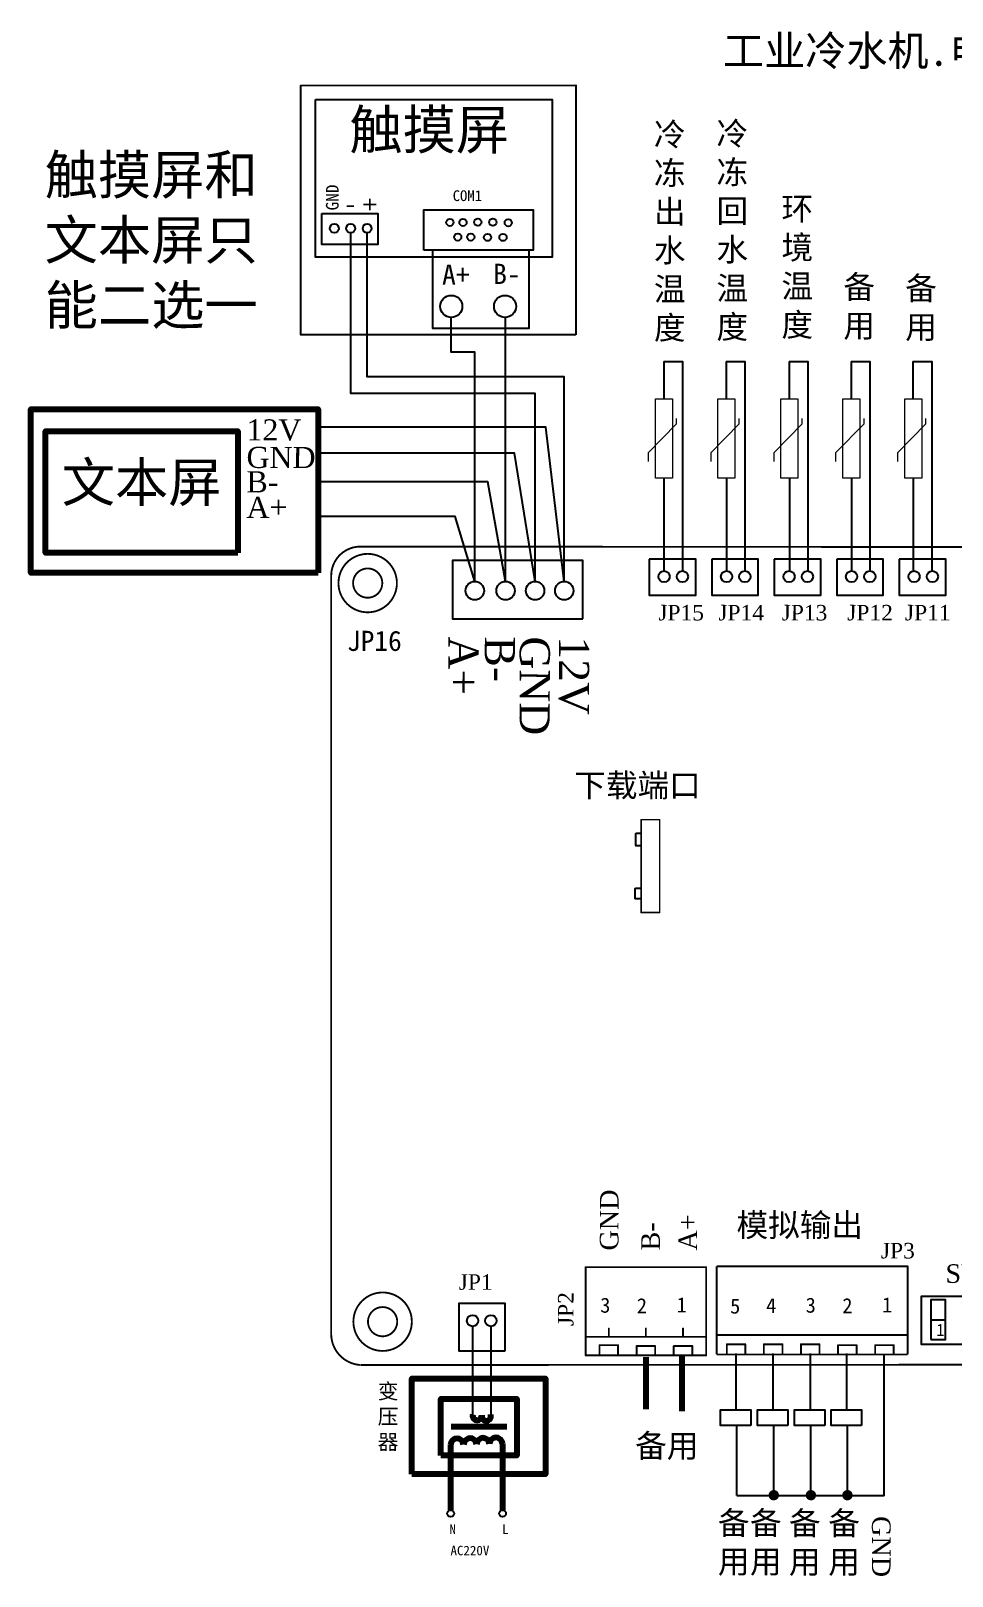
# Model space of a CAD drawing. Extents: x 13486 to 20536, y -504 to 1741.
# Drawn here: x 13486 to 14665, y -292 to 1685 of the extents above; entities that cross this region are included whole.
import ezdxf

# ---------------------------------------------------------------- set-up
doc = ezdxf.new("R2010")
doc.units = 0
doc.linetypes.add('ACAD_ISO07W100', pattern=[3, 0, -3])
doc.layers.get('0').update_dxf_attribs({"linetype": 'CONTINUOUS'})
for name, color, linetype in [('BOTTOMSOLDER', 6, 'CONTINUOUS'), ('KEEPOUTLAYER', 6, 'CONTINUOUS'), ('MECHANICAL1', 251, 'CONTINUOUS'), ('TOPOVERLAY', 2, 'CONTINUOUS')]:
    doc.layers.add(name, color=color, linetype=linetype)

msp = doc.modelspace()

# ---------------------------------------------------------------- hatches: boundary and pattern name
h = msp.add_hatch(color=256)
edge = h.paths.add_edge_path()
edge.add_arc((14436.5, -188.8), 6.71, 180, 540)
h = msp.add_hatch(color=256)
edge = h.paths.add_edge_path()
edge.add_arc((14484, -188.8), 6.71, 180, 540)
h = msp.add_hatch(color=256)
edge = h.paths.add_edge_path()
edge.add_arc((14530.8, -188.8), 6.71, 180, 540)

# ---------------------------------------------------------------- linework, layer by layer
at = {"color": 7}
for p, q in [((13874.4, 1431.7), (13874.4, 1431.7)), ((14637.7, 35.4), (14657.2, 35.4))]:
    msp.add_line(p, q, dxfattribs=at)
for p, q in [((14295.6, 1261.8), (14295.6, 1213.9)), ((14375.6, 1261.8), (14375.6, 1213.9)), ((14456.3, 1261.8), (14456.3, 1213.9)), ((14535.5, 1261.8), (14535.5, 1213.9)), ((14614.7, 1261.8), (14614.7, 1213.9)), ((14296.2, 994.2), (14296.4, 1112.2)), ((14376.3, 994.2), (14376.4, 1112.2)), ((14457, 994.2), (14457.1, 1112.2)), ((14536.2, 994.2), (14536.3, 1112.2)), ((14615.4, 994.2), (14615.5, 1112.2))]:
    msp.add_line(p, q)
at = {"lineweight": 13}
for p, q in [((14312.1, 1182.1), (14312.1, 1189)), ((14392.2, 1182.1), (14392.2, 1189)), ((14472.9, 1182.1), (14472.9, 1189)), ((14552.1, 1182.1), (14552.1, 1189)), ((14631.3, 1182.1), (14631.3, 1189)), ((14312.1, 1182.1), (14276.1, 1145.2)), ((14392.2, 1182.1), (14356.2, 1145.2)), ((14472.9, 1182.1), (14436.9, 1145.2)), ((14552.1, 1182.1), (14516.1, 1145.2)), ((14631.3, 1182.1), (14595.2, 1145.2)), ((14276.1, 1134.1), (14276.1, 1145.2)), ((14356.2, 1134.1), (14356.2, 1145.2)), ((14436.9, 1134.1), (14436.9, 1145.2)), ((14516.1, 1134.1), (14516.1, 1145.2)), ((14595.2, 1134.1), (14595.2, 1145.2))]:
    msp.add_line(p, q, dxfattribs=at)
at = {"linetype": 'Continuous'}
for p, q in [((14051, 27.3), (14051, -85.9)), ((14074.4, 27.3), (14074.4, -85.9)), ((14577.9, -189.5), (14577.9, -8.7))]:
    msp.add_line(p, q, dxfattribs=at)
msp.add_lwpolyline([(14183.2, 1295.9), (13831.1, 1295.9), (13831.1, 1615.2), (14183.2, 1615.3)], close=True)
at = {"color": 7}
for points in [[(13849.7, 1596.9), (14153, 1596.9), (14153, 1395.5), (13849.7, 1395.5)], [(13858.2, 1451.3), (13929.6, 1451.3), (13929.6, 1411.7), (13858.2, 1411.7)], [(14759.7, 4.1), (14625.4, 4.1), (14625.4, 65.8), (14759.7, 65.8)], [(14637.7, 10.2), (14656.4, 10.2), (14656.4, 61.2), (14637.7, 61.2)]]:
    msp.add_lwpolyline(points, close=True, dxfattribs=at)
at = {"color": 0}
msp.add_lwpolyline([(13988.5, 1404.2), (13988.5, 1456), (14128.7, 1456), (14128.7, 1404.2)], close=True, dxfattribs=at)
at = {"linetype": 'Continuous', "flags": 128}
for points in [[(14131, 980.3), (14131, 1221.1), (13895, 1221.1), (13895, 1426.4)], [(14168.3, 980.3), (14168.3, 1242.1), (13916, 1242.1), (13916, 1426.4)], [(14053.8, 980.3), (14053.8, 1273.6), (14023.7, 1273.6), (14023.7, 1318.2)], [(14093.2, 980.3), (14093.2, 1318.3)], [(14295.6, 1261.8), (14319.5, 1261.8), (14319.5, 993.9)], [(14375.6, 1261.8), (14399.5, 1261.8), (14399.5, 993.9)], [(14456.3, 1261.8), (14480.2, 1261.8), (14480.2, 993.9)], [(14535.5, 1261.8), (14559.4, 1261.8), (14559.4, 993.9)], [(14614.7, 1261.8), (14638.6, 1261.8), (14638.6, 993.9)], [(14131, 980.3), (14131, 1201.4)], [(14168.3, 980.3), (14144.7, 1178), (13853.5, 1178)], [(14131, 980.3), (14104.6, 1144.6), (13853.5, 1144.6)], [(14093.2, 980.3), (14070.3, 1107.8), (13853.5, 1107.8)], [(14053.8, 980.3), (14028.8, 1063.6), (13853.5, 1063.6)], [(14277.1, 1009), (14277.1, 962.9), (14336.6, 962.9), (14336.6, 1009), (14277.1, 1009)], [(14357.1, 1009), (14357.1, 962.9), (14416.6, 962.9), (14416.6, 1009), (14357.1, 1009)], [(14437.1, 1009), (14437.1, 962.9), (14496.6, 962.9), (14496.6, 1009), (14437.1, 1009)], [(14517.1, 1009), (14517.1, 962.9), (14576.6, 962.9), (14576.6, 1009), (14517.1, 1009)], [(14597.1, 1009), (14597.1, 962.9), (14656.6, 962.9), (14656.6, 1009), (14597.1, 1009)], [(14192, 932.4), (14192, 1007), (14025.2, 1007), (14025.2, 932.4), (14192, 932.4)], [(14092.8, -4), (14092.8, 56.3), (14033.4, 56.3), (14033.3, -4), (14092.8, -4)]]:
    msp.add_lwpolyline(points, dxfattribs=at)
at = {"color": 7}
msp.add_lwpolyline([(13999.7, 1403.8), (13999.7, 1304.7), (14123.3, 1304.7), (14123.3, 1403.8)], dxfattribs=at)
at = {"lineweight": 13}
for points in [[(14285, 1214.1), (14306.8, 1214.1), (14306.8, 1112.4), (14285, 1112.4)], [(14365, 1214.1), (14386.8, 1214.1), (14386.8, 1112.4), (14365, 1112.4)], [(14445.7, 1214.1), (14467.5, 1214.1), (14467.5, 1112.4), (14445.7, 1112.4)], [(14524.9, 1214.1), (14546.7, 1214.1), (14546.7, 1112.4), (14524.9, 1112.4)], [(14604.1, 1214.1), (14625.9, 1214.1), (14625.9, 1112.4), (14604.1, 1112.4)]]:
    msp.add_lwpolyline(points, close=True, dxfattribs=at)
at = {"color": 0}
for centre in [(14022, 1439.8), (14038.7, 1439.8), (14057.6, 1440.2), (14076.9, 1440.2), (14096.7, 1439.4), (14031.9, 1421.1), (14048.6, 1421.1), (14070.2, 1420.7), (14089.9, 1420.7)]:
    msp.add_circle(centre, 4.64, dxfattribs=at)
for centre in [(13874.1, 1432.1), (13895, 1432.1), (13916, 1432.1)]:
    msp.add_circle(centre, 5.72)
at = {"linetype": 'Continuous'}
for centre, radius in [((14023.7, 1332.3), 14.1), ((14092.5, 1332.3), 14.1), ((14296.1, 986.6), 7.26), ((14319.5, 986.6), 7.26), ((14376.1, 986.6), 7.26), ((14399.5, 986.6), 7.26), ((14456.1, 986.6), 7.26), ((14479.5, 986.6), 7.26), ((14536.1, 986.6), 7.26), ((14559.5, 986.6), 7.26), ((14616.1, 986.6), 7.26), ((14639.5, 986.6), 7.26), ((14053.8, 968.6), 11.8), ((14093.2, 968.6), 11.8), ((14131, 968.6), 11.8), ((14168.3, 968.6), 11.8), ((14051, 34.5), 7.26), ((14074.4, 34.5), 7.26)]:
    msp.add_circle(centre, radius, dxfattribs=at)
at = {"layer": 'BOTTOMSOLDER', "color": 7, "linetype": 'Continuous', "lineweight": 80}
for p, q in [((14272.7, -12.4), (14272.7, -78.7)), ((14318.7, -10.9), (14318.7, -81.1))]:
    msp.add_line(p, q, dxfattribs=at)
at = {"layer": 'BOTTOMSOLDER', "color": 7, "linetype": 'Continuous'}
for p, q in [((14387.9, -7.7), (14387.9, -79.4)), ((14435.4, -7.7), (14435.4, -79.4)), ((14482.9, -7.7), (14482.9, -79.4)), ((14529.7, -7.7), (14529.7, -79.4)), ((14389, -189.3), (14389, -99.9)), ((14436.6, -189.3), (14436.6, -99.9)), ((14484.1, -189.3), (14484.1, -99.9)), ((14530.8, -189.3), (14530.8, -99.9)), ((14389, -189.3), (14577.9, -189.4))]:
    msp.add_line(p, q, dxfattribs=at)
at = {"layer": 'BOTTOMSOLDER', "color": 0, "linetype": 'Continuous', "lineweight": 80}
for p, q in [((14023.6, -101), (14094.9, -101)), ((14022.8, -124.3), (14022.8, -207.6)), ((14089.2, -122.7), (14089.2, -207.8)), ((14022.8, -207.6), (14022.8, -207.6))]:
    msp.add_line(p, q, dxfattribs=at)
at = {"layer": 'BOTTOMSOLDER', "color": 7, "linetype": 'Continuous', "lineweight": 80}
for points in [[(13853.5, 991.5), (13485.6, 991.5), (13485.6, 1200.9), (13853.5, 1200.9)], [(13750.5, 1017.2), (13504.3, 1017.2), (13504.3, 1172.6), (13750.5, 1172.6)]]:
    msp.add_lwpolyline(points, close=True, dxfattribs=at)
at = {"layer": 'BOTTOMSOLDER', "color": 0, "linetype": 'Continuous', "lineweight": 80}
for points in [[(13973.1, -161.9), (13973.1, -39.5), (14144.1, -39.5), (14144.1, -161.9)], [(14010.4, -138), (14010.4, -65.4), (14107.8, -65.4), (14107.8, -138)]]:
    msp.add_lwpolyline(points, close=True, dxfattribs=at)
at = {"layer": 'BOTTOMSOLDER', "color": 7, "linetype": 'Continuous'}
for points in [[(14407, -99.8), (14368.1, -99.8), (14368.1, -79.4), (14407, -79.4)], [(14454.5, -99.8), (14415.6, -99.8), (14415.6, -79.4), (14454.5, -79.4)], [(14502, -99.8), (14463.1, -99.8), (14463.1, -79.4), (14502, -79.4)], [(14548.8, -99.8), (14509.9, -99.8), (14509.9, -79.4), (14548.8, -79.4)]]:
    msp.add_lwpolyline(points, close=True, dxfattribs=at)
at = {"layer": 'BOTTOMSOLDER', "color": 0, "linetype": 'Continuous'}
for centre in [(14022.9, -212.2), (14089.3, -212.2)]:
    msp.add_circle(centre, 4.43, dxfattribs=at)
at = {"layer": 'BOTTOMSOLDER', "color": 0, "linetype": 'Continuous', "lineweight": 80}
for centre, radius, start, end in [((14056.8, -87.2), 5.73, 165.508, 1.1748), ((14068.6, -87.8), 5.89, 167.2834, 20.2157), ((14031.1, -124.6), 8.38, 4.7493, 177.719), ((14047.7, -124.3), 8.38, 4.7493, 177.719), ((14064.3, -123.9), 8.38, 4.7493, 177.719), ((14080.8, -123.4), 8.38, 4.7493, 177.719)]:
    msp.add_arc(centre, radius, start, end, dxfattribs=at)
at = {"layer": 'KEEPOUTLAYER', "color": 7, "const_width": 2.37}
for points in [[(13870, 987.6, -0.414214), (13907.3, 1025)], [(13907.3, -22.2, -0.388165), (13870, 16.6)]]:
    msp.add_lwpolyline(points, format="xyb", dxfattribs=at)
at = {"layer": 'KEEPOUTLAYER', "color": 7}
for points, const_width in [([(13879.3, 978.3, 1), (13954.1, 978.3, 1)], 2.37), ([(13907.9, 1025, 1), (13906.7, 1025, 1)], 1.19), ([(13907.9, 1025, 1), (13906.7, 1025, 1)], 1.19), ([(13870.5, 987.6, 1), (13869.4, 987.6, 1)], 1.19), ([(13870.5, 987.6, 1), (13869.4, 987.6, 1)], 1.19), ([(13879.9, 978.3, 1), (13878.7, 978.3, 1)], 1.19), ([(13898.4, 33.2, 1), (13973.2, 33.2, 1)], 2.37), ([(13899, 33.2, 1), (13897.8, 33.2, 1)], 1.19), ([(13973.8, 33.2, 1), (13972.6, 33.2, 1)], 1.19)]:
    msp.add_lwpolyline(points, format="xyb", close=True, dxfattribs=dict(at, const_width=const_width))
at = {"layer": 'KEEPOUTLAYER', "color": 7, "const_width": 2.37}
for points in [[(16275.3, 1023.4), (13907.9, 1025)], [(13870, 987.6), (13870, 16.6)], [(16275.8, -21.2), (13907.9, -22.2)]]:
    msp.add_lwpolyline(points, dxfattribs=at)
at = {"layer": 'MECHANICAL1', "color": 7}
for points, const_width in [([(13898, 978.3, 1), (13935.4, 978.3, 1)], 2.37), ([(13898.6, 978.3, 1), (13897.4, 978.3, 1)], 1.19), ([(13936, 978.3, 1), (13934.8, 978.3, 1)], 1.19), ([(13917.1, 33.2, 1), (13954.5, 33.2, 1)], 2.37), ([(13917.7, 33.2, 1), (13916.5, 33.2, 1)], 1.19), ([(13955.1, 33.2, 1), (13953.9, 33.2, 1)], 1.19)]:
    msp.add_lwpolyline(points, format="xyb", close=True, dxfattribs=dict(at, const_width=const_width))
at = {"layer": 'TOPOVERLAY', "color": 7}
for points, const_width in [([(14266.7, 675.5), (14266.7, 556.8)], 1.87), ([(14290.4, 675.5), (14266.7, 675.5)], 1.87), ([(14290.4, 675.5), (14290.4, 556.8)], 1.87), ([(14260.8, 658.1), (14259.8, 657.7)], 2.37), ([(14259.8, 657.7), (14259.8, 642.5)], 2.37), ([(14266.7, 658.1), (14260.8, 658.1)], 2.37), ([(14260, 642.2), (14259.8, 642.5)], 2.37), ([(14266.7, 642.2), (14260, 642.2)], 2.37), ([(14259.3, 587.6), (14258.9, 587.1)], 2.37), ([(14258.9, 587.1), (14258.9, 574.6)], 2.37), ([(14266.7, 574.6), (14258.9, 574.6)], 2.37), ([(14261.2, 587.6), (14259.3, 587.6)], 2.37), ([(14264.8, 587.6), (14261.2, 587.6)], 2.37), ([(14266.7, 587.6), (14264.8, 587.6)], 2.37), ([(14290.4, 556.8), (14266.7, 556.8)], 1.87), ([(14195.7, 102.9), (14350, 102.9)], 2.37), ([(14195.7, -9.9), (14195.7, 102.9)], 2.37), ([(14350, -9.9), (14350, 102.9)], 2.37), ([(14607.8, 104), (14363.5, 104)], 2.37), ([(14363.5, 104), (14363.5, -8.7)], 2.37), ([(14607.8, 104), (14607.8, -8.7)], 2.37), ([(14225.3, 13.9), (14225.3, 24.5)], 2.37), ([(14272.8, 13.9), (14272.8, 24.5)], 2.37), ([(14320.3, 13.9), (14320.3, 24.5)], 2.37), ([(14195.7, 13.9), (14350, 13.9)], 2.37), ([(14213.5, 3.2), (14237.2, 3.2)], 2.37), ([(14213.5, -8.7), (14213.5, 3.2)], 2.37), ([(14237.2, -8.7), (14237.2, 3.2)], 2.37), ([(14261, 2), (14284.7, 2)], 2.37), ([(14261, -9.9), (14261, 2)], 2.37), ([(14284.7, -9.9), (14284.7, 2)], 2.37), ([(14308.4, -9.9), (14308.4, 2)], 2.37), ([(14308.4, 2), (14332.2, 2)], 2.37), ([(14332.2, -9.9), (14332.2, 2)], 2.37), ([(14417.9, 16.2), (14363.5, 16.2)], 2.37), ([(14376.4, 4.3), (14376.4, -7.6)], 2.37), ([(14400.1, 4.3), (14376.4, 4.3)], 2.37), ([(14400.1, 4.3), (14400.1, -7.6)], 2.37), ([(14607.8, 16.2), (14406, 16.2)], 2.37), ([(14423.8, 4.3), (14423.8, -7.6)], 2.37), ([(14447.6, 4.3), (14423.8, 4.3)], 2.37), ([(14447.6, 4.3), (14447.6, -7.6)], 2.37), ([(14495.1, 4.3), (14471.3, 4.3)], 2.37), ([(14471.3, 4.3), (14471.3, -7.6)], 2.37), ([(14495.1, 4.3), (14495.1, -7.6)], 2.37), ([(14542.6, 3.1), (14518.8, 3.1)], 2.37), ([(14518.8, 3.1), (14518.8, -8.7)], 2.37), ([(14542.6, 3.1), (14542.6, -8.7)], 2.37), ([(14566.3, 3.1), (14566.3, -8.7)], 2.37), ([(14590, 3.1), (14566.3, 3.1)], 2.37), ([(14590, 3.1), (14590, -8.7)], 2.37), ([(14195.7, -9.9), (14350, -9.9)], 2.37), ([(14607.8, -8.7), (14363.5, -8.7)], 2.37)]:
    msp.add_lwpolyline(points, dxfattribs=dict(at, const_width=const_width))
for points, const_width in [([(14267.2, 675.5, 1), (14266.2, 675.5, 1)], 0.935), ([(14267.2, 675.5, 1), (14266.2, 675.5, 1)], 0.935), ([(14290.9, 675.5, 1), (14290, 675.5, 1)], 0.935), ([(14290.9, 675.5, 1), (14290, 675.5, 1)], 0.935), ([(14260.4, 657.7, 1), (14259.2, 657.7, 1)], 1.19), ([(14260.4, 657.7, 1), (14259.2, 657.7, 1)], 1.19), ([(14261.3, 658.1, 1), (14260.2, 658.1, 1)], 1.19), ([(14261.3, 658.1, 1), (14260.2, 658.1, 1)], 1.19), ([(14267.3, 658.1, 1), (14266.1, 658.1, 1)], 1.19), ([(14260.4, 642.5, 1), (14259.2, 642.5, 1)], 1.19), ([(14260.4, 642.5, 1), (14259.2, 642.5, 1)], 1.19), ([(14260.6, 642.2, 1), (14259.4, 642.2, 1)], 1.19), ([(14260.6, 642.2, 1), (14259.4, 642.2, 1)], 1.19), ([(14267.3, 642.2, 1), (14266.1, 642.2, 1)], 1.19), ([(14259.4, 587.1, 1), (14258.3, 587.1, 1)], 1.19), ([(14259.4, 587.1, 1), (14258.3, 587.1, 1)], 1.19), ([(14259.4, 574.6, 1), (14258.3, 574.6, 1)], 1.19), ([(14259.4, 574.6, 1), (14258.3, 574.6, 1)], 1.19), ([(14259.9, 587.6, 1), (14258.7, 587.6, 1)], 1.19), ([(14259.9, 587.6, 1), (14258.7, 587.6, 1)], 1.19), ([(14261.8, 587.6, 1), (14260.6, 587.6, 1)], 1.19), ([(14261.8, 587.6, 1), (14260.6, 587.6, 1)], 1.19), ([(14265.4, 587.6, 1), (14264.3, 587.6, 1)], 1.19), ([(14265.4, 587.6, 1), (14264.3, 587.6, 1)], 1.19), ([(14267.3, 587.6, 1), (14266.1, 587.6, 1)], 1.19), ([(14267.3, 574.6, 1), (14266.1, 574.6, 1)], 1.19), ([(14267.2, 556.8, 1), (14266.2, 556.8, 1)], 0.935), ([(14267.2, 556.8, 1), (14266.2, 556.8, 1)], 0.935), ([(14290.9, 556.8, 1), (14290, 556.8, 1)], 0.935), ([(14290.9, 556.8, 1), (14290, 556.8, 1)], 0.935), ([(14195.1, 102.9, 1), (14196.3, 102.9, 1)], 1.19), ([(14195.1, 102.9, 1), (14196.3, 102.9, 1)], 1.19), ([(14349.4, 102.9, 1), (14350.6, 102.9, 1)], 1.19), ([(14349.4, 102.9, 1), (14350.6, 102.9, 1)], 1.19), ([(14608.4, 104, 1), (14607.2, 104, 1)], 1.19), ([(14608.4, 104, 1), (14607.2, 104, 1)], 1.19), ([(14224.8, 24.5, 1), (14225.9, 24.5, 1)], 1.19), ([(14272.2, 24.5, 1), (14273.4, 24.5, 1)], 1.19), ([(14319.7, 24.5, 1), (14320.9, 24.5, 1)], 1.19), ([(14195.1, 13.9, 1), (14196.3, 13.9, 1)], 1.19), ([(14212.9, 3.2, 1), (14214.1, 3.2, 1)], 1.19), ([(14212.9, 3.2, 1), (14214.1, 3.2, 1)], 1.19), ([(14224.8, 13.9, 1), (14225.9, 13.9, 1)], 1.19), ([(14236.6, 3.2, 1), (14237.8, 3.2, 1)], 1.19), ([(14236.6, 3.2, 1), (14237.8, 3.2, 1)], 1.19), ([(14260.4, 2, 1), (14261.6, 2, 1)], 1.19), ([(14260.4, 2, 1), (14261.6, 2, 1)], 1.19), ([(14272.2, 13.9, 1), (14273.4, 13.9, 1)], 1.19), ([(14284.1, 2, 1), (14285.3, 2, 1)], 1.19), ([(14284.1, 2, 1), (14285.3, 2, 1)], 1.19), ([(14307.9, 2, 1), (14309, 2, 1)], 1.19), ([(14307.9, 2, 1), (14309, 2, 1)], 1.19), ([(14319.7, 13.9, 1), (14320.9, 13.9, 1)], 1.19), ([(14331.6, 2, 1), (14332.8, 2, 1)], 1.19), ([(14331.6, 2, 1), (14332.8, 2, 1)], 1.19), ([(14349.4, 13.9, 1), (14350.6, 13.9, 1)], 1.19), ([(14377, 4.3, 1), (14375.8, 4.3, 1)], 1.19), ([(14377, 4.3, 1), (14375.8, 4.3, 1)], 1.19), ([(14400.7, 4.3, 1), (14399.5, 4.3, 1)], 1.19), ([(14400.7, 4.3, 1), (14399.5, 4.3, 1)], 1.19), ([(14424.4, 4.3, 1), (14423.3, 4.3, 1)], 1.19), ([(14424.4, 4.3, 1), (14423.3, 4.3, 1)], 1.19), ([(14448.2, 4.3, 1), (14447, 4.3, 1)], 1.19), ([(14448.2, 4.3, 1), (14447, 4.3, 1)], 1.19), ([(14471.9, 4.3, 1), (14470.7, 4.3, 1)], 1.19), ([(14471.9, 4.3, 1), (14470.7, 4.3, 1)], 1.19), ([(14495.7, 4.3, 1), (14494.5, 4.3, 1)], 1.19), ([(14495.7, 4.3, 1), (14494.5, 4.3, 1)], 1.19), ([(14519.4, 3.1, 1), (14518.2, 3.1, 1)], 1.19), ([(14519.4, 3.1, 1), (14518.2, 3.1, 1)], 1.19), ([(14543.1, 3.1, 1), (14542, 3.1, 1)], 1.19), ([(14543.1, 3.1, 1), (14542, 3.1, 1)], 1.19), ([(14566.9, 3.1, 1), (14565.7, 3.1, 1)], 1.19), ([(14566.9, 3.1, 1), (14565.7, 3.1, 1)], 1.19), ([(14590.6, 3.1, 1), (14589.4, 3.1, 1)], 1.19), ([(14590.6, 3.1, 1), (14589.4, 3.1, 1)], 1.19), ([(14608.4, 16.2, 1), (14607.2, 16.2, 1)], 1.19), ([(14195.1, -9.9, 1), (14196.3, -9.9, 1)], 1.19), ([(14195.1, -9.9, 1), (14196.3, -9.9, 1)], 1.19), ([(14212.9, -8.7, 1), (14214.1, -8.7, 1)], 1.19), ([(14236.6, -8.7, 1), (14237.8, -8.7, 1)], 1.19), ([(14260.4, -9.9, 1), (14261.6, -9.9, 1)], 1.19), ([(14284.1, -9.9, 1), (14285.3, -9.9, 1)], 1.19), ([(14307.9, -9.9, 1), (14309, -9.9, 1)], 1.19), ([(14331.6, -9.9, 1), (14332.8, -9.9, 1)], 1.19), ([(14349.4, -9.9, 1), (14350.6, -9.9, 1)], 1.19), ([(14349.4, -9.9, 1), (14350.6, -9.9, 1)], 1.19), ([(14377, -7.6, 1), (14375.8, -7.6, 1)], 1.19), ([(14400.7, -7.6, 1), (14399.5, -7.6, 1)], 1.19), ([(14424.4, -7.6, 1), (14423.3, -7.6, 1)], 1.19), ([(14448.2, -7.6, 1), (14447, -7.6, 1)], 1.19), ([(14471.9, -7.6, 1), (14470.7, -7.6, 1)], 1.19)]:
    msp.add_lwpolyline(points, format="xyb", close=True, dxfattribs=dict(at, const_width=const_width))

# ---------------------------------------------------------------- texts
at = {"linetype": 'ACAD_ISO07W100'}
for s, height, p in [('GND', 16.2, (13879.5, 1455.2)), ('+', 24.3, (13931.7, 1454.5))]:
    msp.add_text(s, height=height, rotation=90, dxfattribs=at).set_placement(p)
for s, height, p in [('-', 24.3, (13886.4, 1451.2)), ('A+', 25.92, (14011.9, 1360)), ('B-', 25.92, (14077.3, 1361))]:
    msp.add_text(s, height=height, dxfattribs=at).set_placement(p)
at = {"insert": (14025.5, 1480.9), "char_height": 13.78, "attachment_point": 1}
msp.add_mtext('COM1', dxfattribs=at)
at = {"layer": 'BOTTOMSOLDER', "color": 7, "linetype": 'Continuous'}
for s, insert, char_height, width, attachment_point in [('{\\fSimSun|b0|i0|c134|p54;工业冷水机.电气连接示意图.MD45.风冷.4机头}', (14371.5, 1678.8), 38.579, 1577.097, 1), ('{\\fSimSun|b0|i0|c134|p54;触摸屏}', (13893.2, 1583.5), 49.999, 324.659, 1), ('{\\fSimSun|b0|i0|c134|p54;冷冻出水温度}', (14303.3, 1287), 29.676, 8.736, 8), ('{\\fSimSun|b0|i0|c134|p54;冷冻回水温度}', (14383.4, 1288.1), 29.676, 8.736, 8), ('{\\fSimSun|b0|i0|c134|p54;触摸屏和文本屏只能二选一}', (13503.2, 1525.8), 49.999, 324.659, 1), ('{\\fSimSun|b0|i0|c134|p54;环境温度}', (14466.6, 1290.8), 29.676, 8.736, 8), ('{\\fSimSun|b0|i0|c134|p54;备用}', (14545.8, 1289.5), 29.676, 8.736, 8), ('{\\fSimSun|b0|i0|c134|p54;备用}', (14625, 1287.8), 29.676, 8.736, 8), ('{\\fSimSun|b0|i0|c134|p54;文本屏}', (13525.1, 1132.4), 49.999, 324.659, 1), ('JP16', (13890.2, 917.3), 25.78, 115.325, 1), ('{\\fSimSun|b0|i0|c134|p54;下载端口}', (14181, 734.5), 29.676, 192.699, 1), ('{\\fSimSun|b0|i0|c134|p54;模拟输出}', (14388.8, 171.7), 29.676, 243.309, 1), ('{\\fSimSun|b0|i0|c134|p54;变压器}', (13942.8, -46.1), 19.423, 5.718, 2), ('{\\fSimSun|b0|i0|c134|p54;备用}', (14259.1, -110.7), 29.676, 157.36, 1), ('{\\fSimSun|b0|i0|c134|p54;备用}', (14385.2, -209.4), 29.676, 8.736, 2), ('{\\fSimSun|b0|i0|c134|p54;备用}', (14426.3, -209.4), 29.676, 8.736, 2), ('{\\fSimSun|b0|i0|c134|p54;备用}', (14476.2, -209.7), 29.676, 8.736, 2), ('{\\fSimSun|b0|i0|c134|p54;备用}', (14526.5, -209.7), 29.676, 8.736, 2)]:
    msp.add_mtext(s, dxfattribs=dict(at, insert=insert, char_height=char_height, width=width, attachment_point=attachment_point))
at = {"layer": 'BOTTOMSOLDER', "color": 7, "linetype": 'Continuous', "attachment_point": 1}
for s, insert, char_height, width, rotation in [('{\\fTimes New Roman|b0|i0|c186|p18;\\H0.875x;\\C0;12V}', (13761.6, 1187.9), 30.894, 9.094, 359.8614), ('{\\fTimes New Roman|b0|i0|c186|p18;\\H0.875x;\\C0;GND}', (13761.6, 1152.7), 30.894, 9.094, 359.8614), ('{\\fTimes New Roman|b0|i0|c186|p18;\\H0.875x;\\C0;B-}', (13761.6, 1121.4), 30.894, 9.094, 359.8614), ('{\\fTimes New Roman|b0|i0|c186|p18;\\H0.875x;\\C0;A+}', (13761.6, 1088.8), 30.894, 9.094, 359.8614), ('{\\fTimes New Roman|b0|i0|c186|p18;\\H0.875x;\\C0;JP15}', (14288.8, 950.5), 22.702, 6.683, 359.8614), ('{\\fTimes New Roman|b0|i0|c186|p18;\\H0.875x;\\C0;JP14}', (14365.6, 950.5), 22.702, 6.683, 359.8614), ('{\\fTimes New Roman|b0|i0|c186|p18;\\H0.875x;\\C0;JP13}', (14446.7, 950.5), 22.702, 6.683, 359.8614), ('{\\fTimes New Roman|b0|i0|c186|p18;\\H0.875x;\\C0;JP12}', (14530.6, 950.5), 22.702, 6.683, 359.8614), ('{\\fTimes New Roman|b0|i0|c186|p18;\\H0.875x;\\C0;JP11}', (14604.5, 950.5), 22.702, 6.683, 359.8614), ('{\\fTimes New Roman|b0|i0|c186|p18;\\H0.875x;\\C0;A+}', (14058.7, 910), 44.134, 12.992, 269.8614), ('{\\fTimes New Roman|b0|i0|c186|p18;\\H0.875x;\\C0;B-}', (14105.3, 910), 44.134, 12.992, 269.8614), ('{\\fTimes New Roman|b0|i0|c186|p18;\\H0.875x;\\C0;GND}', (14150, 910), 44.134, 12.992, 269.8614), ('{\\fTimes New Roman|b0|i0|c186|p18;\\H0.875x;\\C0;12V}', (14200.3, 910), 44.134, 12.992, 269.8614), ('{\\fTimes New Roman|b0|i0|c186|p18;\\H0.875x;\\C0;GND}', (14213.8, 124.3), 27.243, 8.02, 89.8614), ('{\\fTimes New Roman|b0|i0|c186|p18;\\H0.875x;\\C0;B-}', (14266.8, 124.3), 27.243, 8.02, 89.8614), ('{\\fTimes New Roman|b0|i0|c186|p18;\\H0.875x;\\C0;A+}', (14314.5, 124.3), 27.243, 8.02, 89.8614), ('{\\fTimes New Roman|b0|i0|c186|p18;\\H0.875x;\\C0;JP3}', (14573.7, 134.1), 22.702, 6.683, 359.8614), ('{\\fTimes New Roman|b0|i0|c186|p18;\\H0.875x;\\C0;SW1}', (14656.3, 106.7), 27.243, 8.02, 359.8614), ('{\\fTimes New Roman|b0|i0|c186|p18;\\H0.875x;\\C0;JP1}', (14033.3, 94), 22.702, 6.683, 359.8614), ('{\\fTimes New Roman|b0|i0|c186|p18;\\H0.875x;\\C0;JP2}', (14160.2, 27.7), 22.702, 6.683, 89.8614), ('{\\fTimes New Roman|b0|i0|c186|p18;\\H0.875x;\\C0;GND}', (14586.1, -215.6), 27.243, 8.02, 269.8614)]:
    msp.add_mtext(s, dxfattribs=dict(at, insert=insert, char_height=char_height, width=width, rotation=rotation))
at = {"layer": 'BOTTOMSOLDER', "color": 0, "linetype": 'Continuous', "width": 4.129, "attachment_point": 1}
for s, insert, char_height in [('N', (14021.4, -226.1), 12.2), ('L', (14088.7, -226.1), 12.2), ('AC220V', (14022.7, -253.5), 12.18)]:
    msp.add_mtext(s, dxfattribs=dict(at, insert=insert, char_height=char_height))
at = {"layer": 'TOPOVERLAY', "color": 7}
for s, height, p in [('3', 19.2, (14214.3, 44.7)), ('2', 19.2, (14261.2, 44.1)), ('1 ', 19.23, (14312.1, 45.1)), ('5', 19.2, (14380.6, 43.6)), ('4', 19.2, (14426.7, 44.2)), ('3', 19.2, (14477.3, 44.7)), ('2', 19.2, (14524.2, 44.1)), ('1 ', 19.23, (14575.1, 45.1)), ('1 ', 15.38, (14644.6, 15.1))]:
    msp.add_text(s, height=height, dxfattribs=at).set_placement(p)

doc.saveas('drawing.dxf')
